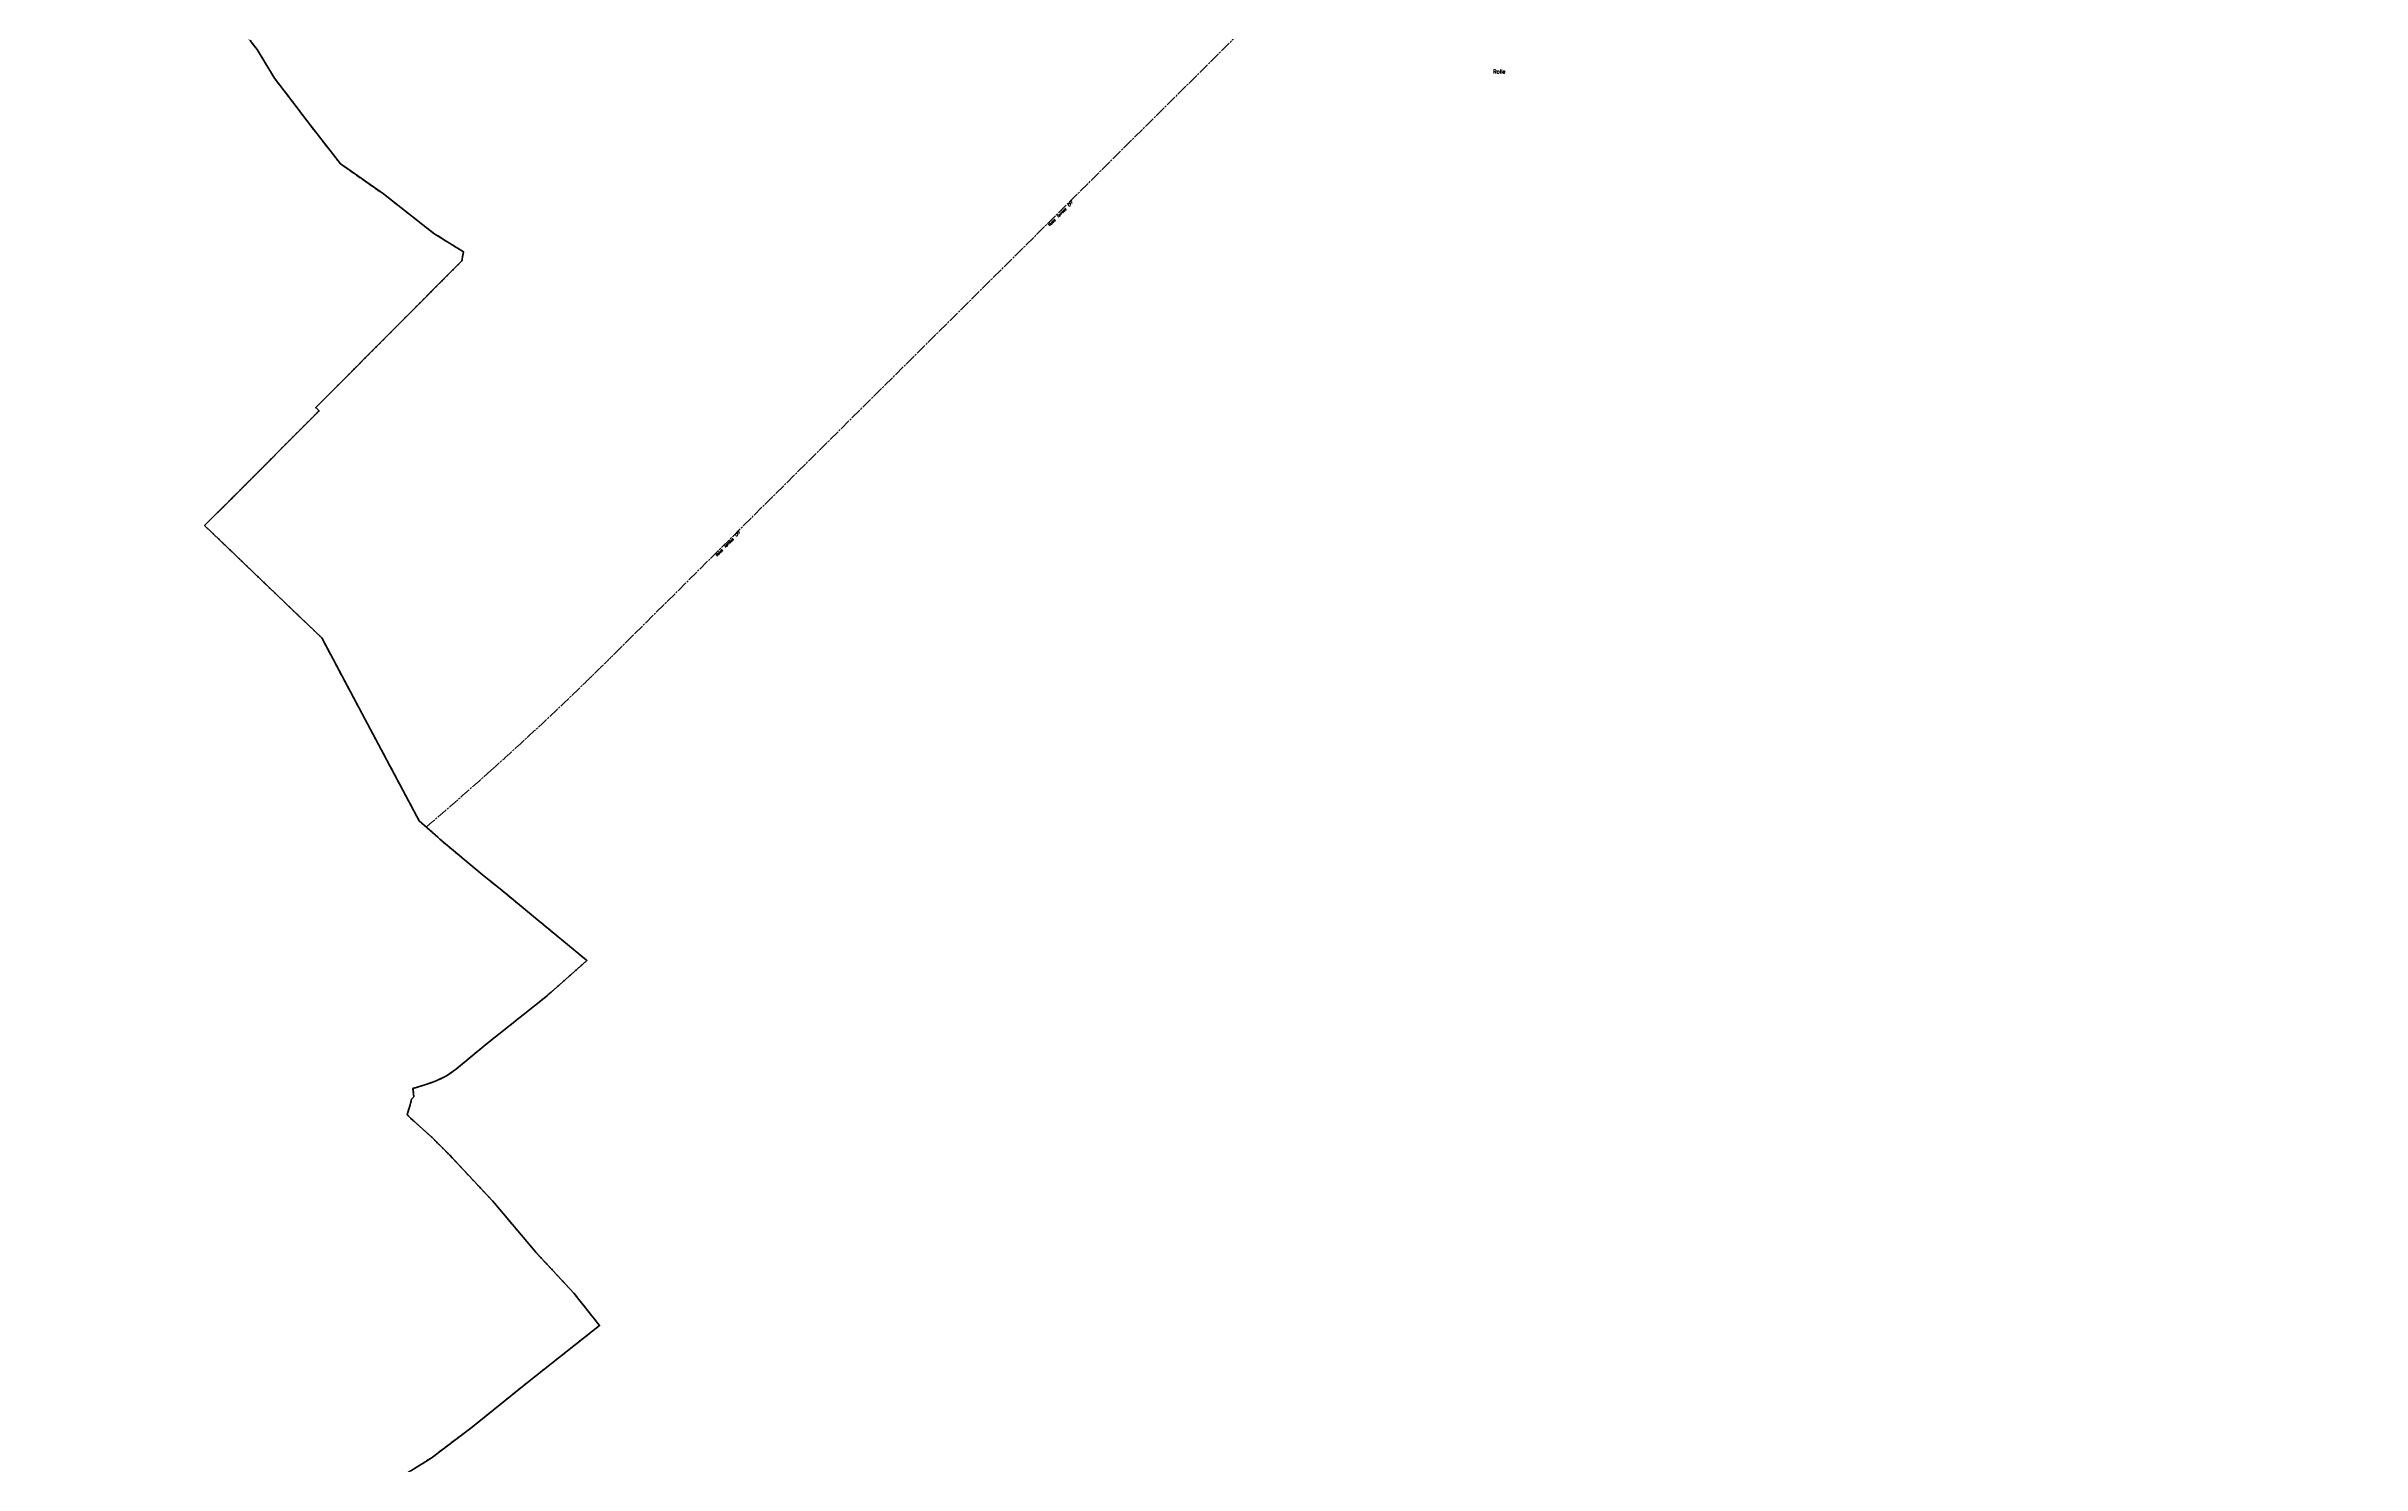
# Model space of a CAD drawing. Header units: metres. Extents: x 2513914 to 2544706, y 1140005 to 1171926.
# Drawn here: x 2513914 to 2515999, y 1144701 to 1145979 of the extents above; entities that cross this region are included whole.
import ezdxf
from ezdxf.enums import TextEntityAlignment as Align

# ---------------------------------------------------------------- set-up
doc = ezdxf.new("R2010")
doc.units = ezdxf.units.M
doc.linetypes.add('MO_D', pattern=[7, 4, -1, 1, -1])
doc.linetypes.add('MO_L', pattern=[13.8, 10, -1, 1.8, -1])
for name, color, linetype, lineweight in [('MO_COM', 7, 'MO_D', 40), ('MO_COM_COM', 7, 'Continuous', 40), ('MO_COM_COM_NOM', 7, 'Continuous', 40), ('MO_ODL_NOM', 7, 'Continuous', 20), ('MO_ODL_NOM_DE', 7, 'Continuous', 20), ('MO_ODL_VOIEFERREE', 7, 'MO_L', 20)]:
    doc.layers.add(name, color=color, linetype=linetype, lineweight=lineweight)
doc.layers.add('MO_COM_CA', color=7, linetype='Continuous', lineweight=50, true_color=0xffffff)
doc.styles.get("Standard").update_dxf_attribs({"font": 'simplex.shx'})

# ---------------------------------------------------------------- blocks, each defined once
blk = doc.blocks.new('B_ODL_NOM')
at = {"layer": 'MO_ODL_NOM', "oblique": 15}
blk.add_attdef('NOM', text='', height=0.0023, dxfattribs=at).set_placement((0, -0.0008), align=Align.BOTTOM_LEFT)
at = {"layer": 'MO_ODL_NOM_DE', "flags": 1}
blk.add_attdef('NOMOBJET_DE', text='', height=0.0018, dxfattribs=at).set_placement((0, -0.0028), align=Align.MIDDLE_CENTER)
blk = doc.blocks.new('NOM_COMMUNE')
at = {"layer": 'MO_COM_COM_NOM'}
blk.add_attdef('NOM', text='', height=0.0035, dxfattribs=at).set_placement((0, -0.0025), align=Align.BOTTOM_LEFT)

msp = doc.modelspace()

# ---------------------------------------------------------------- linework, layer by layer
at = {"layer": 'MO_COM', "flags": 128}
msp.add_lwpolyline([(2517562.4, 1140183), (2516508.5, 1146060.4), (2516501.2, 1146101.2), (2516502, 1146117.4), (2516501.2, 1146127.6), (2516500.8, 1146136.5), (2516500.9, 1146147), (2516497.6, 1146156.6), (2516496.1, 1146165.5), (2516495.2, 1146175.6), (2516493.4, 1146180.9), (2516493, 1146185.2), (2516492.3, 1146206.6), (2516492.2, 1146211.3), (2516493.6, 1146219.1), (2516496.8, 1146227.9), (2516500.1, 1146237), (2516501.1, 1146243.3), (2516503, 1146248.3), (2516505.7, 1146252.7), (2516509.3, 1146261.7), (2516509.9, 1146266.8), (2516509.4, 1146269.6), (2516508.5, 1146271.8), (2516505.2, 1146276.4), (2516503.6, 1146280.6), (2516503.9, 1146287.8), (2516505, 1146293.2), (2516507.9, 1146299.9), (2516515.3, 1146315.9), (2516517.2, 1146322), (2516517.2, 1146325.2), (2516515.6, 1146348.9), (2516513.7, 1146347.6), (2516510, 1146347.2), (2516505.5, 1146346.5), (2516504.6, 1146345.4), (2516499.4, 1146338.8), (2516445, 1146336.6), (2516418.5, 1146334.5), (2516415.4, 1146334.3), (2516402.1, 1146333.3), (2516401.3, 1146333.2), (2516340.4, 1146326.9), (2516324.3, 1146323.3), (2516313.5, 1146320.9), (2516248.8, 1146314), (2516183.8, 1146307.6), (2516179, 1146307.2), (2516171.1, 1146342.6), (2516163, 1146379.7), (2516150, 1146438.6), (2516152.6, 1146439.2), (2516142.7, 1146484), (2516141.4, 1146489.8), (2516135.9, 1146514.9), (2516134.4, 1146514), (2516107.1, 1146498.7), (2516094.5, 1146515.1), (2516086.9, 1146500.9), (2516078.4, 1146491.7), (2516067.9, 1146480.7), (2516059.8, 1146474.9), (2516042.8, 1146463.7), (2516023.8, 1146451.1), (2516020.8, 1146455.5), (2516019.8, 1146454.8), (2516016.3, 1146452.4), (2516000.4, 1146442), (2515993.3, 1146438.1), (2515977.8, 1146429.5), (2515967, 1146423.7), (2515954.8, 1146417.1), (2515954.3, 1146416.8), (2515952.8, 1146415.9), (2515940, 1146408.2), (2515935, 1146404.8), (2515930.9, 1146401.9), (2515926.7, 1146399.2), (2515921.7, 1146395.8), (2515916.6, 1146392.6), (2515911.3, 1146389.8), (2515904.3, 1146387.2), (2515892.1, 1146382), (2515885.5, 1146379.3), (2515864.7, 1146370.7), (2515861.7, 1146369.4), (2515859.9, 1146368.7), (2515859.8, 1146368.7), (2515856.2, 1146367.2), (2515846.7, 1146364.7), (2515843.5, 1146364.4), (2515833.6, 1146363.4), (2515819.3, 1146362.7), (2515807.3, 1146363.2), (2515764.3, 1146433.5), (2515752.4, 1146477.7), (2515749.4, 1146489.7), (2515745.6, 1146501.9), (2515744.3, 1146505.9), (2515743.1, 1146509.7), (2515742, 1146513.6), (2515738.2, 1146525.8), (2515736.7, 1146525.3), (2515675.7, 1146503.3), (2515655.4, 1146495.9), (2515613.6, 1146491.3), (2515600.7, 1146489.8), (2515586.4, 1146488.2), (2515579, 1146487.3), (2515533.3, 1146473.6), (2515517.1, 1146466.6), (2515501.4, 1146459.9), (2515494.2, 1146456.8), (2515451.6, 1146427.3), (2515445.7, 1146442.1), (2515444.4, 1146445.4), (2515428.4, 1146485.7), (2515427.4, 1146488), (2515423.6, 1146497.3), (2515421.9, 1146502.5), (2515421.5, 1146504.7), (2515421.8, 1146507.1), (2515422.9, 1146509.1), (2515424.4, 1146510.3), (2515455.1, 1146527.5), (2515463.5, 1146531.9), (2515463.3, 1146543.2), (2515463.5, 1146565.1), (2515463.5, 1146567.9), (2515463.3, 1146576.2), (2515462.7, 1146618.3), (2515460, 1146631.8), (2515448.3, 1146665.1), (2515447.8, 1146666.6), (2515450.5, 1146682.9), (2515455.3, 1146684.8), (2515487.4, 1146697.5), (2515483.4, 1146710.7), (2515466.9, 1146765.7), (2515465.9, 1146768.8), (2515445, 1146844.2), (2515442.7, 1146861.6), (2515441.9, 1146868.7), (2515438.3, 1146877.5), (2515436.8, 1146878.7), (2515434.9, 1146878.5), (2515430.9, 1146876), (2515430.7, 1146876.2), (2515423.3, 1146871.4), (2515417.3, 1146867.3), (2515406.6, 1146862), (2515400.2, 1146858.8), (2515398.3, 1146857.8), (2515389.8, 1146853.6), (2515374.9, 1146847.6), (2515365.5, 1146843.6), (2515362.8, 1146842.3), (2515359.9, 1146841.1), (2515349.9, 1146836.6), (2515345.7, 1146834.6), (2515339.7, 1146831.9), (2515332, 1146828.2), (2515327.2, 1146826), (2515323.9, 1146824.5), (2515324.2, 1146824.1), (2515322.2, 1146823.1), (2515319.5, 1146821.9), (2515307.5, 1146816.3), (2515299.7, 1146812.7), (2515275.1, 1146803), (2515274.9, 1146803.5), (2515269.3, 1146801.5), (2515269.4, 1146800.6), (2515266.7, 1146799.5), (2515250.5, 1146792.9), (2515250.4, 1146793.3), (2515247.6, 1146791.9), (2515233.9, 1146786.3), (2515233.5, 1146787.1), (2515213.6, 1146778.2), (2515187.5, 1146767), (2515182.4, 1146765), (2515179.2, 1146763.6), (2515176.5, 1146762.5), (2515173.2, 1146761.1), (2515073.6, 1146720.6), (2515073.4, 1146721), (2515048.2, 1146709.7), (2514967.2, 1146673.2), (2514962.1, 1146670.6), (2514942.5, 1146660.2), (2514931.3, 1146654.2), (2514902.2, 1146639.4), (2514901.3, 1146638.9), (2514891.4, 1146633), (2514865.8, 1146616.4), (2514854.9, 1146608.9), (2514843.8, 1146601.5), (2514842.8, 1146600.9), (2514832.7, 1146594.2), (2514832, 1146593.8), (2514826, 1146589.9), (2514802.1, 1146573.9), (2514759.4, 1146545.4), (2514756.9, 1146543.7), (2514757.2, 1146539.9), (2514747, 1146532.5), (2514736.1, 1146527.1), (2514700.6, 1146505.7), (2514665.9, 1146486.3), (2514620.5, 1146463.3), (2514568, 1146439.5), (2514486, 1146405.9), (2514453.5, 1146393.3), (2514446.4, 1146390.7), (2514444.3, 1146390.8, 0.007889), (2514425, 1146380.4), (2514416.2, 1146377.5), (2514415.8, 1146375), (2514411.5, 1146371.7), (2514393, 1146357.7), (2514367.1, 1146335.9), (2514345.1, 1146313.5), (2514324.4, 1146289.8), (2514314.6, 1146278.6), (2514295.8, 1146258.2), (2514275, 1146239), (2514271.8, 1146236.3), (2514256.2, 1146223.5), (2514253.6, 1146221.5), (2514239.8, 1146211.1), (2514224.9, 1146198.7), (2514209.9, 1146186.3), (2514200.1, 1146181.1), (2514184.4, 1146172.7), (2514160.3, 1146166.1), (2514121.4, 1146151.9), (2514026.8, 1146121.9), (2514014.5, 1146117.8), (2514003.5, 1146114.3), (2514005.5, 1146111.9), (2514008.7, 1146108.1), (2514078.8, 1146010.6), (2514097.5, 1145984.6), (2514103.6, 1145976.3), (2514119.2, 1145950.7), (2514148.3, 1145912.5), (2514151.4, 1145908.4), (2514178.8, 1145873.3), (2514185.2, 1145868.8), (2514217.5, 1145846.2), (2514262.9, 1145810.6), (2514289.5, 1145794.1), (2514288.1, 1145786), (2514166.4, 1145663.7), (2514156.5, 1145653.7), (2514159.4, 1145650.9), (2514080.5, 1145571.6), (2514056.3, 1145547.5), (2514128.6, 1145478), (2514161.9, 1145446.1), (2514195.3, 1145383.3), (2514205.8, 1145363.6), (2514249.6, 1145281.3), (2514266.3, 1145266.7), (2514268.1, 1145264.8), (2514308.2, 1145231.5), (2514322.5, 1145219.9), (2514350.7, 1145196.7), (2514400.2, 1145155.8), (2514400.6, 1145155.4), (2514365.2, 1145124), (2514309.7, 1145079.8), (2514283.1, 1145057.8), (2514274.3, 1145051.4), (2514264.8, 1145046.9), (2514254.7, 1145043.3), (2514244, 1145040.2), (2514244.8, 1145032.6), (2514242.7, 1145030.5), (2514241.6, 1145025.3), (2514238.7, 1145016.4), (2514241, 1145014.2), (2514241.8, 1145013.5), (2514261, 1144996.1), (2514277.5, 1144979.6), (2514289.7, 1144966.6), (2514315.6, 1144938.8), (2514317.3, 1144936.8), (2514354.6, 1144892.5), (2514388.8, 1144855.8), (2514412.1, 1144826.5), (2514347.2, 1144775.3), (2514296.2, 1144734.1), (2514260.5, 1144707.1), (2514242.1, 1144695.6), (2514239.1, 1144693.7), (2514200, 1144669.2), (2514175.2, 1144653.6), (2514157.5, 1144642.5), (2514151, 1144636.4), (2514148.4, 1144634), (2514133.2, 1144619.8), (2513999.5, 1144495.6), (2513913.8, 1144416), (2513938.5, 1144386.9), (2514023.9, 1144286.6), (2514034, 1144279.6), (2514068.8, 1144230.5), (2516569, 1140004.8)], format="xyb", close=True, dxfattribs=at)
at = {"layer": 'MO_COM_CA', "flags": 128}
msp.add_lwpolyline([(2514097.5, 1145984.6), (2514103.6, 1145976.3), (2514119.2, 1145950.7), (2514148.3, 1145912.5), (2514151.4, 1145908.4), (2514178.8, 1145873.3), (2514185.2, 1145868.8), (2514217.5, 1145846.2), (2514262.9, 1145810.6), (2514289.5, 1145794.1), (2514288.1, 1145786), (2514166.4, 1145663.7), (2514156.5, 1145653.7), (2514159.4, 1145650.9), (2514080.5, 1145571.6), (2514056.3, 1145547.5), (2514128.6, 1145478), (2514161.9, 1145446.1), (2514195.3, 1145383.3), (2514205.8, 1145363.6), (2514249.6, 1145281.3), (2514266.3, 1145266.7), (2514268.1, 1145264.8), (2514308.2, 1145231.5), (2514322.5, 1145219.9), (2514350.7, 1145196.7), (2514400.2, 1145155.8), (2514400.6, 1145155.4), (2514365.2, 1145124), (2514309.7, 1145079.8), (2514283.1, 1145057.8), (2514274.3, 1145051.4), (2514264.8, 1145046.9), (2514254.7, 1145043.3), (2514244, 1145040.2), (2514244.8, 1145032.6), (2514242.7, 1145030.5), (2514241.6, 1145025.3), (2514238.7, 1145016.4), (2514241, 1145014.2), (2514241.8, 1145013.5), (2514261, 1144996.1), (2514277.5, 1144979.6), (2514289.7, 1144966.6), (2514315.6, 1144938.8), (2514317.3, 1144936.8), (2514354.6, 1144892.5), (2514388.8, 1144855.8), (2514412.1, 1144826.5), (2514347.2, 1144775.3), (2514296.2, 1144734.1), (2514260.5, 1144707.1), (2514242.1, 1144695.6)], dxfattribs=at)
at = {"layer": 'MO_ODL_VOIEFERREE'}
msp.add_lwpolyline([(2514998.8, 1146001.6), (2514442.3, 1145448.5), (2514433.8, 1145440.1, -0.000177), (2514425.3, 1145431.6, -0.000531), (2514416.8, 1145423.2, -0.000648), (2514408.2, 1145414.8, -0.001003), (2514399.6, 1145406.4, -0.007609), (2514336.8, 1145347.1, -0.00122), (2514325.7, 1145337, -0.00127), (2514314.4, 1145326.9, -0.006468), (2514255.9, 1145275.7)], format="xyb", dxfattribs=at)

# ---------------------------------------------------------------- block references
at = {"layer": 'MO_COM_COM', "xscale": 1000, "yscale": 1000, "zscale": 1000}
msp.add_blockref('NOM_COMMUNE', (2515216.8, 1145956.2), dxfattribs=at).add_auto_attribs({'NOM': 'Rolle'})
at = {"layer": 'MO_ODL_NOM', "xscale": 1000, "yscale": 1000, "zscale": 1000}
for p, rotation in [((2514817.3, 1145816.9), 45.45), ((2514517.7, 1145519.4), 45.63)]:
    msp.add_blockref('B_ODL_NOM', p, dxfattribs=dict(at, rotation=rotation)).add_auto_attribs({'NOM': 'Voies  ferrées  CFF'})

doc.saveas('drawing.dxf')
